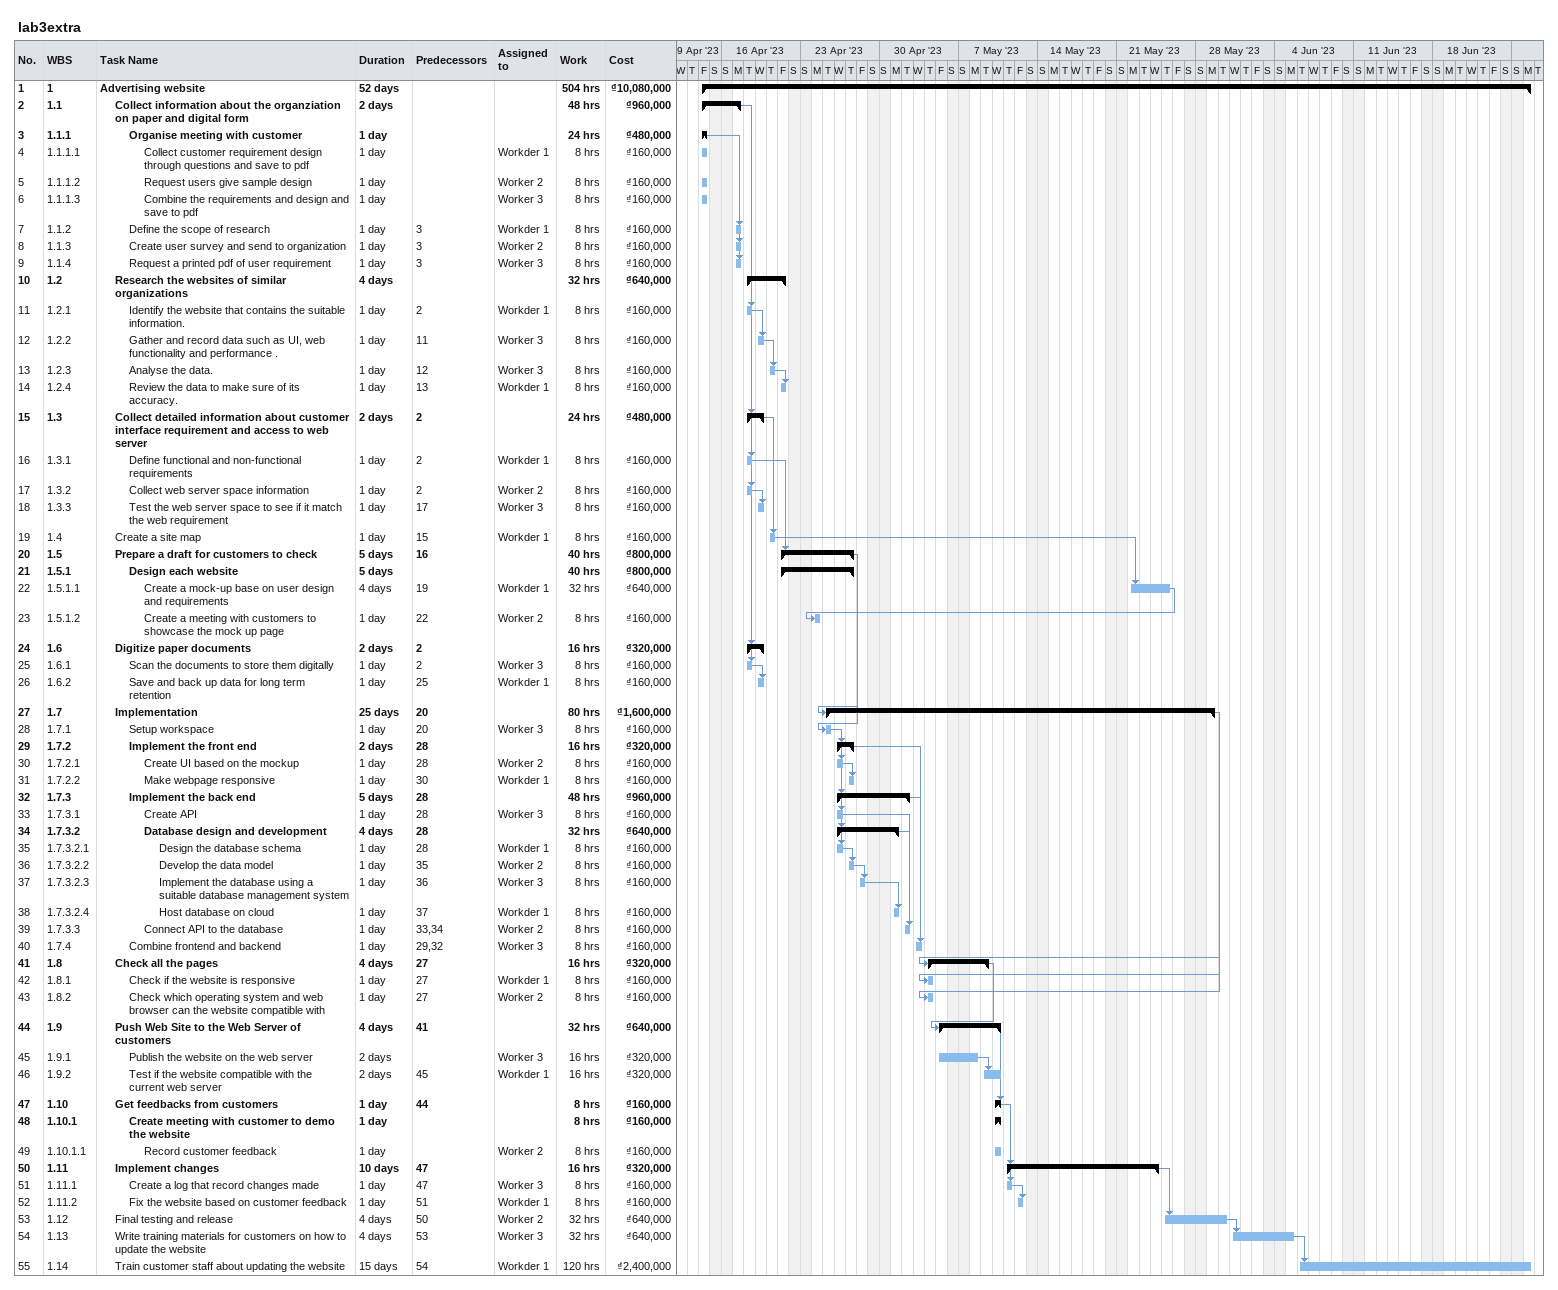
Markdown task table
lab3extra

| ID | WBS | Task | Duration | Start | Finish | Predecessors | Resources | Work (h) | Cost (₫) |
|---|---|---|---|---|---|---|---|---|---|
| 1 | 1 | **Advertising website** | 52d | 2023-04-14 | 2023-06-26 |  |  | 504 | 10080000 |
| 2 | 1.1 | **Collect information about the organziation on paper and digital form** | 2d | 2023-04-14 | 2023-04-17 |  |  | 48 | 960000 |
| 3 | 1.1.1 | **Organise meeting with customer** | 1d | 2023-04-14 | 2023-04-14 |  |  | 24 | 480000 |
| 4 | 1.1.1.1 | Collect customer requirement design through questions and save to pdf | 1d | 2023-04-14 | 2023-04-14 |  | Workder 1 | 8 | 160000 |
| 5 | 1.1.1.2 | Request users give sample design | 1d | 2023-04-14 | 2023-04-14 |  | Worker 2 | 8 | 160000 |
| 6 | 1.1.1.3 | Combine the requirements and design and save to pdf | 1d | 2023-04-14 | 2023-04-14 |  | Worker 3 | 8 | 160000 |
| 7 | 1.1.2 | Define the scope of research | 1d | 2023-04-17 | 2023-04-17 | 3 | Workder 1 | 8 | 160000 |
| 8 | 1.1.3 | Create user survey and send to organization | 1d | 2023-04-17 | 2023-04-17 | 3 | Worker 2 | 8 | 160000 |
| 9 | 1.1.4 | Request a printed pdf of user requirement | 1d | 2023-04-17 | 2023-04-17 | 3 | Worker 3 | 8 | 160000 |
| 10 | 1.2 | **Research the websites of similar organizations** | 4d | 2023-04-18 | 2023-04-21 |  |  | 32 | 640000 |
| 11 | 1.2.1 | Identify the website that contains the suitable information. | 1d | 2023-04-18 | 2023-04-18 | 2 | Workder 1 | 8 | 160000 |
| 12 | 1.2.2 | Gather and record data such as UI, web functionality and performance . | 1d | 2023-04-19 | 2023-04-19 | 11 | Worker 3 | 8 | 160000 |
| 13 | 1.2.3 | Analyse the data. | 1d | 2023-04-20 | 2023-04-20 | 12 | Worker 3 | 8 | 160000 |
| 14 | 1.2.4 | Review the data to make sure of its accuracy. | 1d | 2023-04-21 | 2023-04-21 | 13 | Workder 1 | 8 | 160000 |
| 15 | 1.3 | **Collect detailed information about customer interface requirement and access to web server** | 2d | 2023-04-18 | 2023-04-19 | 2 |  | 24 | 480000 |
| 16 | 1.3.1 | Define functional and non-functional requirements | 1d | 2023-04-18 | 2023-04-18 | 2 | Workder 1 | 8 | 160000 |
| 17 | 1.3.2 | Collect web server space information | 1d | 2023-04-18 | 2023-04-18 | 2 | Worker 2 | 8 | 160000 |
| 18 | 1.3.3 | Test the web server space to see if it match the web requirement | 1d | 2023-04-19 | 2023-04-19 | 17 | Worker 3 | 8 | 160000 |
| 19 | 1.4 | Create a site map | 1d | 2023-04-20 | 2023-04-20 | 15 | Workder 1 | 8 | 160000 |
| 20 | 1.5 | **Prepare a draft for customers to check** | 5d | 2023-04-21 | 2023-04-27 | 16 |  | 40 | 800000 |
| 21 | 1.5.1 | **Design each website** | 5d | 2023-04-21 | 2023-04-27 |  |  | 40 | 800000 |
| 22 | 1.5.1.1 | Create a mock-up base on user design and requirements | 4d | 2023-05-22 | 2023-05-25 | 19 | Workder 1 | 32 | 640000 |
| 23 | 1.5.1.2 | Create a meeting with customers to showcase the mock up page | 1d | 2023-04-24 | 2023-04-24 | 22 | Worker 2 | 8 | 160000 |
| 24 | 1.6 | **Digitize paper documents** | 2d | 2023-04-18 | 2023-04-19 | 2 |  | 16 | 320000 |
| 25 | 1.6.1 | Scan the documents to store them digitally | 1d | 2023-04-18 | 2023-04-18 | 2 | Worker 3 | 8 | 160000 |
| 26 | 1.6.2 | Save and back up data for long term retention | 1d | 2023-04-19 | 2023-04-19 | 25 | Workder 1 | 8 | 160000 |
| 27 | 1.7 | **Implementation** | 25d | 2023-04-25 | 2023-05-29 | 20 |  | 80 | 1600000 |
| 28 | 1.7.1 | Setup workspace | 1d | 2023-04-25 | 2023-04-25 | 20 | Worker 3 | 8 | 160000 |
| 29 | 1.7.2 | **Implement the front end** | 2d | 2023-04-26 | 2023-04-27 | 28 |  | 16 | 320000 |
| 30 | 1.7.2.1 | Create UI based on the mockup | 1d | 2023-04-26 | 2023-04-26 | 28 | Worker 2 | 8 | 160000 |
| 31 | 1.7.2.2 | Make webpage responsive | 1d | 2023-04-27 | 2023-04-27 | 30 | Workder 1 | 8 | 160000 |
| 32 | 1.7.3 | **Implement the back end** | 5d | 2023-04-26 | 2023-05-02 | 28 |  | 48 | 960000 |
| 33 | 1.7.3.1 | Create API | 1d | 2023-04-26 | 2023-04-26 | 28 | Worker 3 | 8 | 160000 |
| 34 | 1.7.3.2 | **Database design and development** | 4d | 2023-04-26 | 2023-05-01 | 28 |  | 32 | 640000 |
| 35 | 1.7.3.2.1 | Design the database schema | 1d | 2023-04-26 | 2023-04-26 | 28 | Workder 1 | 8 | 160000 |
| 36 | 1.7.3.2.2 | Develop the data model | 1d | 2023-04-27 | 2023-04-27 | 35 | Worker 2 | 8 | 160000 |
| 37 | 1.7.3.2.3 | Implement the database using a suitable database management system | 1d | 2023-04-28 | 2023-04-28 | 36 | Worker 3 | 8 | 160000 |
| 38 | 1.7.3.2.4 | Host database on cloud | 1d | 2023-05-01 | 2023-05-01 | 37 | Workder 1 | 8 | 160000 |
| 39 | 1.7.3.3 | Connect API to the database | 1d | 2023-05-02 | 2023-05-02 | 33, 34 | Worker 2 | 8 | 160000 |
| 40 | 1.7.4 | Combine frontend and backend | 1d | 2023-05-03 | 2023-05-03 | 29, 32 | Worker 3 | 8 | 160000 |
| 41 | 1.8 | **Check all the pages** | 4d | 2023-05-04 | 2023-05-09 | 27 |  | 16 | 320000 |
| 42 | 1.8.1 | Check if the website is responsive | 1d | 2023-05-04 | 2023-05-04 | 27 | Workder 1 | 8 | 160000 |
| 43 | 1.8.2 | Check which operating system and web browser can the website compatible with | 1d | 2023-05-04 | 2023-05-04 | 27 | Worker 2 | 8 | 160000 |
| 44 | 1.9 | **Push Web Site to the Web Server of customers** | 4d | 2023-05-05 | 2023-05-10 | 41 |  | 32 | 640000 |
| 45 | 1.9.1 | Publish the website on the web server | 2d | 2023-05-05 | 2023-05-08 |  | Worker 3 | 16 | 320000 |
| 46 | 1.9.2 | Test if the website compatible with the current web server | 2d | 2023-05-09 | 2023-05-10 | 45 | Workder 1 | 16 | 320000 |
| 47 | 1.10 | **Get feedbacks from customers** | 1d | 2023-05-10 | 2023-05-10 | 44 |  | 8 | 160000 |
| 48 | 1.10.1 | **Create meeting with customer to demo the website** | 1d | 2023-05-10 | 2023-05-10 |  |  | 8 | 160000 |
| 49 | 1.10.1.1 | Record customer feedback | 1d | 2023-05-10 | 2023-05-10 |  | Worker 2 | 8 | 160000 |
| 50 | 1.11 | **Implement changes** | 10d | 2023-05-11 | 2023-05-24 | 47 |  | 16 | 320000 |
| 51 | 1.11.1 | Create a log that record changes made | 1d | 2023-05-11 | 2023-05-11 | 47 | Worker 3 | 8 | 160000 |
| 52 | 1.11.2 | Fix the website based on customer feedback | 1d | 2023-05-12 | 2023-05-12 | 51 | Workder 1 | 8 | 160000 |
| 53 | 1.12 | Final testing and release | 4d | 2023-05-25 | 2023-05-30 | 50 | Worker 2 | 32 | 640000 |
| 54 | 1.13 | Write training materials for customers on how to update the website | 4d | 2023-05-31 | 2023-06-05 | 53 | Worker 3 | 32 | 640000 |
| 55 | 1.14 | Train customer staff about updating the website | 15d | 2023-06-06 | 2023-06-26 | 54 | Workder 1 | 120 | 2400000 |
